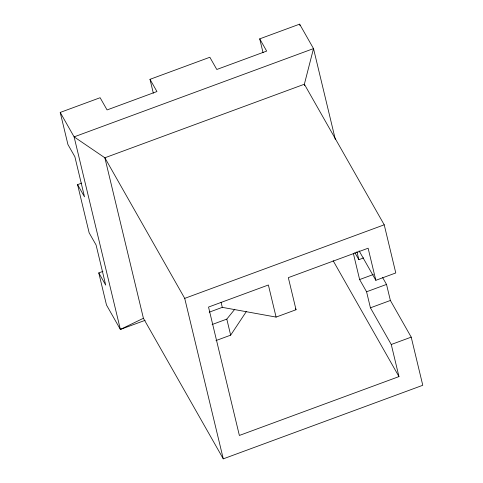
<?xml version="1.0" encoding="UTF-8"?>
<svg xmlns="http://www.w3.org/2000/svg" width="483" height="483" viewBox="0 0 483 483"><rect width="100%" height="100%" fill="white"/><g stroke="black" fill="none" stroke-linecap="round" stroke-linejoin="round"><path stroke-width="0.72" d="M215.961 340.581L230.663 335.16L246.499 311.312M212.103 324.534L226.805 319.112L234.762 309.265M335.323 139.394L313.509 48.596L299.623 24.15L259.721 38.863L266.664 51.089L216.795 69.48L209.845 57.254L149.996 79.327L156.945 91.547L107.069 109.937L100.126 97.717L60.224 112.43L74.11 136.876L104.865 157.79L143.415 318.273L120.376 329.448L106.489 305.002L98.78 272.907L102.909 271.386M98.78 272.907L105.723 285.133L96.087 245.008L89.138 232.788L77.576 184.645L81.699 183.123M145.093 320.338L120.376 329.448L74.11 136.876L313.509 48.596L304.362 84.229L104.865 157.79L184.723 298.373L384.22 224.806L395.788 272.949L375.84 280.309L359.098 250.84M209.23 312.175L222.301 307.357L276.089 317.09L296.037 309.736L288.327 277.64L368.124 248.214L375.84 280.309M354.842 252.603L358.863 259.679L363.675 257.904M353.321 253.291L359.624 279.554L373.383 274.477M359.624 279.554L366.573 291.774L386.521 284.421L390.379 300.468L411.208 337.14L422.776 385.283L223.279 458.85L143.415 318.273M366.573 291.774L370.425 307.822L390.379 300.468M370.425 307.822L391.26 344.5L411.208 337.14M391.26 344.5L398.97 376.595L239.375 435.449L208.529 307.061L268.379 284.994L276.089 317.09M384.22 224.806L304.362 84.229L304.713 85.69M382.5 277.345L386.521 284.421M333.125 260.681L398.97 376.595M295.306 308.444L296.037 309.736M77.576 184.645L84.519 196.865L74.877 156.746L67.934 144.526L60.224 112.43M356.931 251.655L358.863 259.679M299.623 24.15L299.973 25.611M259.721 38.863L263.054 52.725M226.805 319.112L230.663 335.16M221.075 302.249L222.301 307.357M149.996 79.327L153.328 93.183M184.723 298.373L223.279 458.85"/></g></svg>
